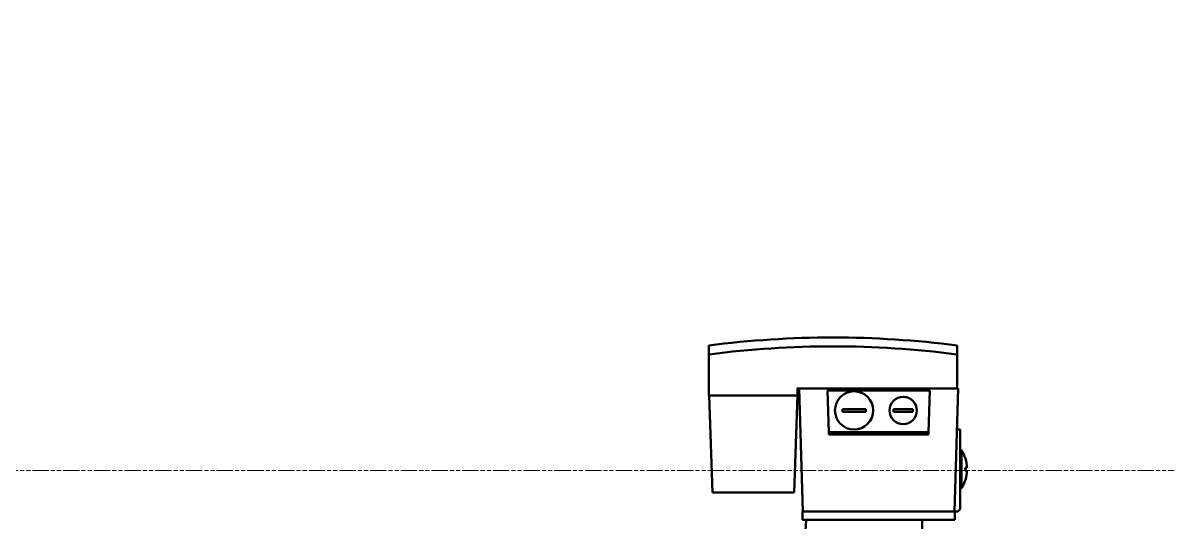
# Model space of a CAD drawing. Header units: metres. Extents: x -9802 to 773, y -8579 to 5125.
# Drawn here: x -5164.4 to -5080.5, y -1261.5 to -1224.9 of the extents above; entities that cross this region are included whole.
import ezdxf

# ---------------------------------------------------------------- set-up
doc = ezdxf.new("R2010")
doc.units = ezdxf.units.M
doc.header["$MEASUREMENT"] = 0
doc.linetypes.add('AM_ISO09W050', pattern=[22.5, 12, -1.5, 3, -1.5, 3, -1.5])
doc.layers.get('0').update_dxf_attribs({"color": 30, "lineweight": 0})
for name, color, linetype, lineweight in [('HOLD', 7, 'Continuous', 0), ('SSN_PBC-AM_0', 5, 'Continuous', 50), ('SSN_PBC-AM_11', 9, 'AM_ISO09W050', 18)]:
    doc.layers.add(name, color=color, linetype=linetype, lineweight=lineweight)

# ---------------------------------------------------------------- blocks, each defined once
blk = doc.blocks.new('PBC_3190_20-017-10022_D')
at = {"layer": 'SSN_PBC-AM_0'}
for p, q in [((1823.22, 885), (1823.22, 860)), ((2005.21, 885), (2005.21, 860)), ((1823.71, 860), (1823.21, 860)), ((1823.21, 855), (1823.21, 860)), ((1823.71, 860), (1823.72, 860)), ((1887.71, 860), (2004.71, 860)), ((1888.21, 855), (1888.21, 860)), ((1889.48, 860), (1892.15, 770)), ((1985.21, 858.5), (1910.21, 858.5)), ((1910.21, 858.5), (1911.11, 828.16)), ((1984.31, 828.16), (1985.21, 858.5)), ((2005.96, 860), (2003.29, 770)), ((2004.71, 860), (2004.86, 860)), ((2004.86, 860), (2005.96, 860)), ((1823.21, 855), (1823.71, 855)), ((1825.89, 784), (1823.41, 854.99)), ((1823.41, 854.99), (1888.21, 854.99)), ((1887.71, 855), (1823.71, 855)), ((1888.21, 854.99), (1885.73, 784)), ((1887.71, 855), (1888.21, 855)), ((1921.21, 845), (1921.21, 843)), ((1938.21, 845), (1921.21, 845)), ((1921.21, 843), (1938.21, 843)), ((1938.21, 843), (1938.21, 845)), ((1958.71, 845), (1958.71, 843)), ((1972.71, 845), (1958.71, 845)), ((1958.71, 843), (1972.71, 843)), ((1972.71, 843), (1972.71, 845)), ((1911.11, 828.16), (1984.31, 828.16)), ((1911.16, 826.5), (1911.11, 828.16)), ((1984.26, 826.5), (1911.16, 826.5)), ((1984.31, 828.16), (1984.26, 826.5)), ((2005.07, 830), (2007.46, 830)), ((2007.46, 771.66), (2007.46, 830)), ((2008.46, 815), (2007.46, 815)), ((2008.46, 787), (2008.46, 815)), ((2012.44, 802), (2011.04, 802)), ((2011.04, 800), (2012.44, 800)), ((1885.73, 784), (1825.89, 784)), ((2008.46, 787), (2007.46, 787)), ((2005.8, 770), (2007.46, 771.66)), ((1891.96, 770), (1892.15, 770)), ((1891.96, 770), (1891.96, 764)), ((2003.46, 764), (1891.96, 764)), ((2003.29, 770), (1892.15, 770)), ((1894.5, 764), (1894.22, 755.84)), ((1979.5, 764), (1979.5, 755.84)), ((2003.29, 770), (2003.46, 770)), ((2003.46, 770), (2003.46, 764)), ((2003.46, 770), (2005.8, 770))]:
    blk.add_line(p, q, dxfattribs=at)
for centre, radius in [((1929.71, 844), 14), ((1965.71, 844), 10)]:
    blk.add_circle(centre, radius, dxfattribs=at)
for centre, radius, start, end in [((1914.21, 190.94), 706.49, 82.59985, 97.40015), ((1914.21, 190.94), 700, 82.57209, 97.42791), ((1985.96, 801), 26.5, 2.16262, 31.89079), ((1985.96, 801), 26.5, 328.10921, 357.83738), ((1985.96, 801), 25.1, 357.71668, 2.28332)]:
    blk.add_arc(centre, radius, start, end, dxfattribs=at)
for points, knots in [([(1823.22, 885), (1823.22, 885), (1823.22, 885.12), (1823.22, 885.65), (1823.22, 886.05), (1823.22, 887), (1823.22, 887.63), (1823.22, 889.14), (1823.22, 890.01), (1823.22, 891.1), (1823.22, 891.32), (1823.22, 891.55)], [5.94783, 5.94783, 5.94783, 5.94783, 6.317081, 6.317081, 6.686331, 6.686331, 7.057192, 7.057192, 7.428053, 7.428053, 7.517805, 7.517805, 7.517805, 7.517805]), ([(2005.21, 891.55), (2005.21, 891.32), (2005.21, 891.1), (2005.21, 890.01), (2005.21, 889.14), (2005.21, 887.63), (2005.21, 887), (2005.21, 886.05), (2005.21, 885.65), (2005.21, 885.12), (2005.21, 885), (2005.21, 885)], [4.377855, 4.377855, 4.377855, 4.377855, 4.467607, 4.467607, 4.838468, 4.838468, 5.209329, 5.209329, 5.57858, 5.57858, 5.94783, 5.94783, 5.94783, 5.94783]), ([(1823.22, 885), (1823.22, 885), (1823.23, 885), (1823.28, 885.01), (1823.32, 885.01), (1823.41, 885.02), (1823.47, 885.03), (1823.59, 885.05), (1823.66, 885.06), (1823.72, 885.07)], [-0.30262594, -0.30262594, -0.30262594, -0.30262594, -0.2837998, -0.2837998, -0.26497366, -0.26497366, -0.2459708, -0.2459708, -0.22696793, -0.22696793, -0.22696793, -0.22696793]), ([(2004.71, 885.07), (2004.77, 885.06), (2004.84, 885.05), (2004.96, 885.03), (2005.02, 885.02), (2005.11, 885.01), (2005.15, 885.01), (2005.2, 885), (2005.21, 885), (2005.21, 885)], [0.07565495, 0.07565495, 0.07565495, 0.07565495, 0.09465782, 0.09465782, 0.11366068, 0.11366068, 0.13248682, 0.13248682, 0.15131295, 0.15131295, 0.15131295, 0.15131295])]:
    blk.add_open_spline(points, degree=3, knots=knots, dxfattribs=at)
at = {"layer": 'SSN_PBC-AM_11'}
blk.add_line((0, 800), (3200, 800), dxfattribs=at)
blk = doc.blocks.new('A$C4EFB1426')
at = {"layer": 'SSN_PBC-AM_0'}
blk.add_blockref('PBC_3190_20-017-10022_D', (-12060.88, 1198.16), dxfattribs=at)

msp = doc.modelspace()

# ---------------------------------------------------------------- linework, layer by layer
at = {"layer": 'HOLD'}
msp.add_lwpolyline([(-4569.806, -1280.405, 0, 9.56, -0.520567), (-4665.402, -1280.405, 0, 9.56, -0.520567), (-4760.998, -1280.405, 0, 9.56, -0.520567), (-4856.594, -1280.405, 0, 9.56, -0.520567), (-4952.19, -1280.405, 0, 9.56, -0.520567), (-5047.786, -1280.405, 0, 9.56, -0.520567), (-5143.382, -1280.405, 0, 9.56, -0.520567), (-5178.137, -1219.564, 0, 9.56, -0.520567), (-5178.137, -1123.968, 0, 9.56, -0.520567), (-5178.137, -1028.372, 0, 9.56, -0.520567), (-5178.137, -932.776, 0, 9.56, -0.520567), (-5178.137, -837.18, 0, 9.56, -0.520567), (-5178.137, -696.405, 0, 9.56, -0.520567), (-5082.541, -696.405, 0, 9.56, -0.520567), (-4986.945, -696.405, 0, 9.56, -0.520567), (-4891.349, -696.405, 0, 9.56, -0.520567), (-4795.753, -696.405, 0, 9.56, -0.520567), (-4700.157, -696.405, 0, 9.56, -0.520567), (-4604.561, -696.405, 0, 9.56, -0.520567), (-4544.598, -732.038, 0, 9.56, -0.520567)], format="xyseb", dxfattribs=at)

# ---------------------------------------------------------------- block references
at = {"xscale": 0.1, "yscale": 0.1, "zscale": 0.1}
msp.add_blockref('A$C4EFB1426', (-4090.347, -1457.513), dxfattribs=at)

doc.saveas('drawing.dxf')
